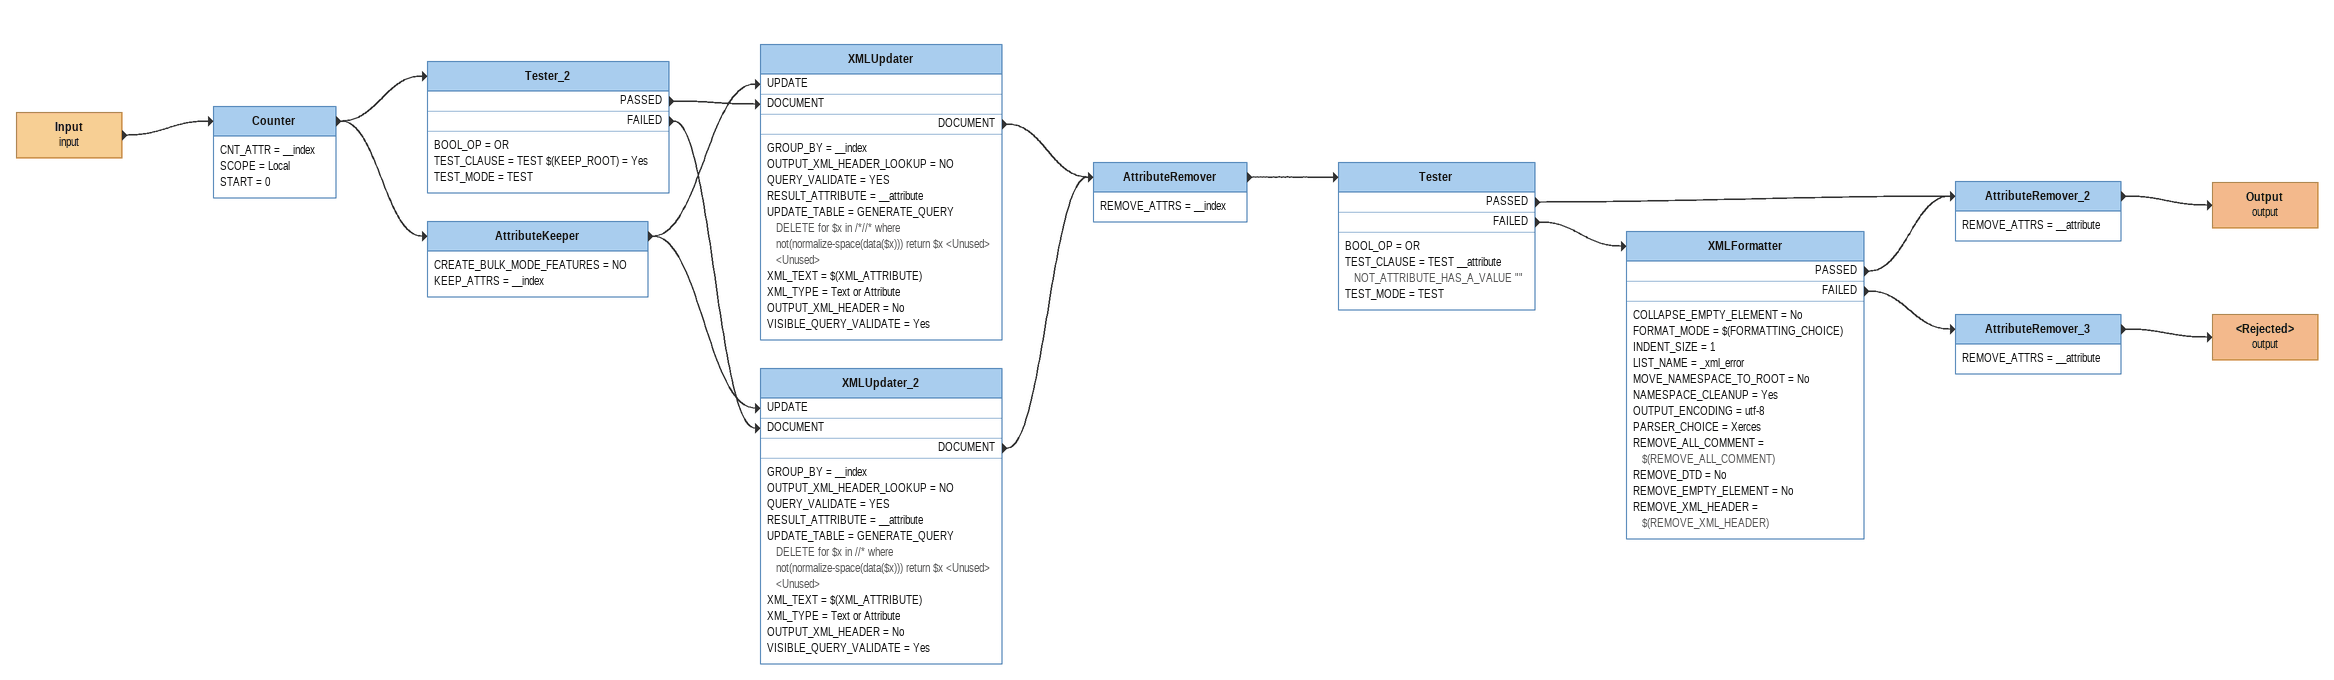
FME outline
Input (input)
    -> Counter
Counter
    CNT_ATTR = __index
    SCOPE = Local
    START = 0
    -> Tester_2
    -> AttributeKeeper
Tester_2
    BOOL_OP = OR
    TEST_CLAUSE = TEST $(KEEP_ROOT) = Yes
    TEST_MODE = TEST
    PASSED -> XMLUpdater [DOCUMENT]
    FAILED -> XMLUpdater_2 [DOCUMENT]
AttributeKeeper
    CREATE_BULK_MODE_FEATURES = NO
    KEEP_ATTRS = __index
    -> XMLUpdater [UPDATE]
    -> XMLUpdater_2 [UPDATE]
XMLUpdater
    GROUP_BY = __index
    OUTPUT_XML_HEADER_LOOKUP = NO
    QUERY_VALIDATE = YES
    RESULT_ATTRIBUTE = __attribute
    UPDATE_TABLE = GENERATE_QUERY DELETE for $x in /*//* where not(normalize-space(data($x))) return $x <Unused> <Unused>
    XML_TEXT = $(XML_ATTRIBUTE)
    XML_TYPE = Text or Attribute
    OUTPUT_XML_HEADER = No
    VISIBLE_QUERY_VALIDATE = Yes
    DOCUMENT -> AttributeRemover
XMLUpdater_2
    GROUP_BY = __index
    OUTPUT_XML_HEADER_LOOKUP = NO
    QUERY_VALIDATE = YES
    RESULT_ATTRIBUTE = __attribute
    UPDATE_TABLE = GENERATE_QUERY DELETE for $x in //* where not(normalize-space(data($x))) return $x <Unused> <Unused>
    XML_TEXT = $(XML_ATTRIBUTE)
    XML_TYPE = Text or Attribute
    OUTPUT_XML_HEADER = No
    VISIBLE_QUERY_VALIDATE = Yes
    DOCUMENT -> AttributeRemover
AttributeRemover
    REMOVE_ATTRS = __index
    -> Tester
Tester
    BOOL_OP = OR
    TEST_CLAUSE = TEST __attribute NOT_ATTRIBUTE_HAS_A_VALUE ""
    TEST_MODE = TEST
    PASSED -> AttributeRemover_2
    FAILED -> XMLFormatter
XMLFormatter
    COLLAPSE_EMPTY_ELEMENT = No
    FORMAT_MODE = $(FORMATTING_CHOICE)
    INDENT_SIZE = 1
    LIST_NAME = _xml_error
    MOVE_NAMESPACE_TO_ROOT = No
    NAMESPACE_CLEANUP = Yes
    OUTPUT_ENCODING = utf-8
    PARSER_CHOICE = Xerces
    REMOVE_ALL_COMMENT = $(REMOVE_ALL_COMMENT)
    REMOVE_DTD = No
    REMOVE_EMPTY_ELEMENT = No
    REMOVE_XML_HEADER = $(REMOVE_XML_HEADER)
    PASSED -> AttributeRemover_2
    FAILED -> AttributeRemover_3
AttributeRemover_2
    REMOVE_ATTRS = __attribute
    -> Output (output)
Output (output)
AttributeRemover_3
    REMOVE_ATTRS = __attribute
    -> <Rejected> (output)
<Rejected> (output)
